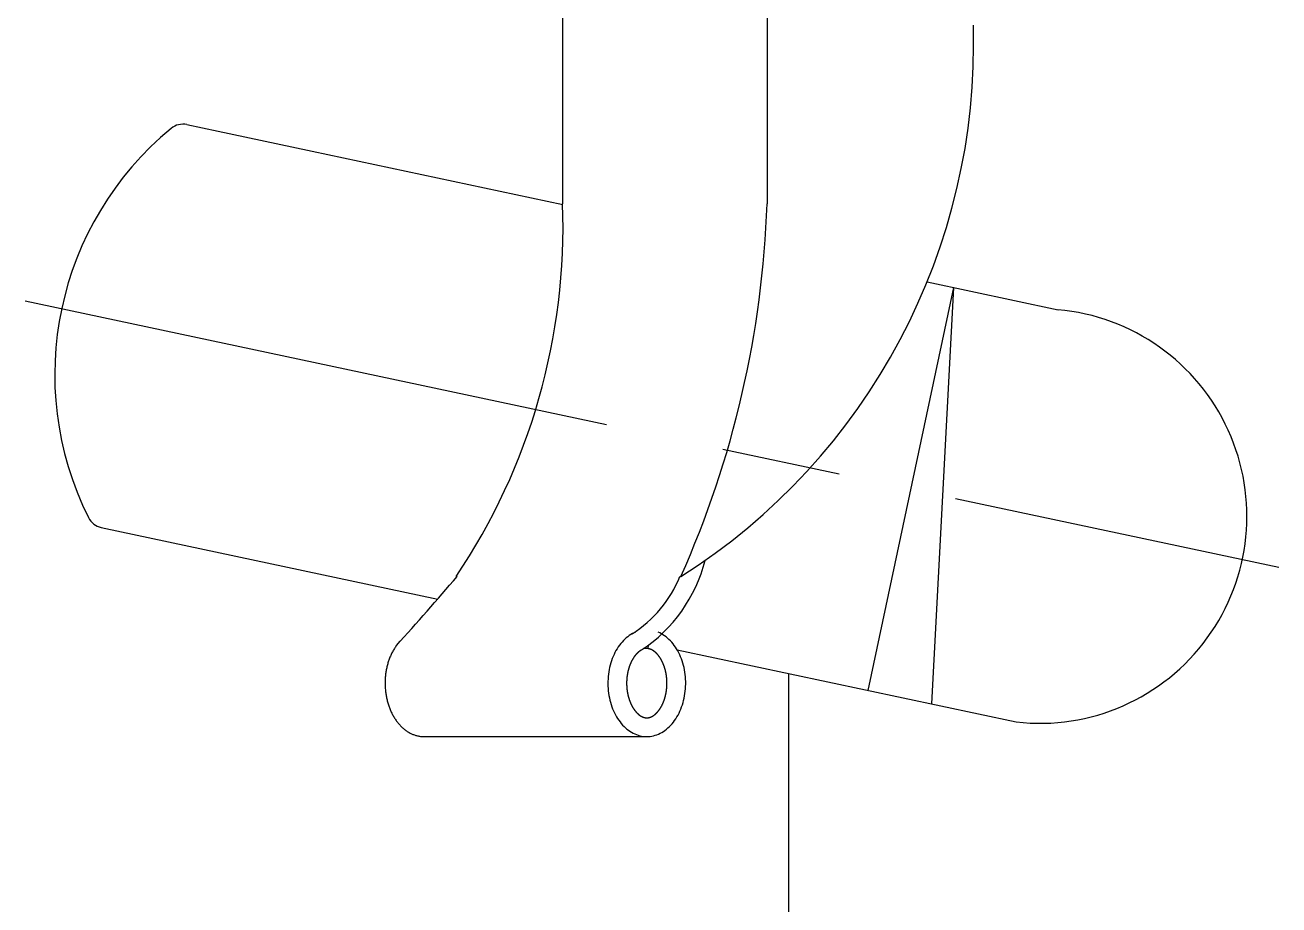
# Model space of a CAD drawing. Extents: x -197 to 653, y -754 to 174.
# Drawn here: x -176.6 to -109.6, y -353.6 to -306.6 of the extents above; entities that cross this region are included whole.
import ezdxf

# ---------------------------------------------------------------- set-up
doc = ezdxf.new("R2010")
doc.units = 0
doc.linetypes.add('CENTER', pattern=[50.8, 31.75, -6.35, 6.35, -6.35])
doc.layers.get('0').update_dxf_attribs({"linetype": 'CONTINUOUS'})
doc.layers.add('CENTER', color=1, linetype='CONTINUOUS')

msp = doc.modelspace()

# ---------------------------------------------------------------- linework, layer by layer
at = {"color": 7, "linetype": 'CONTINUOUS'}
for p, q in [((-147.874, -292.608), (-147.874, -316.151)), ((-136.957, -292.608), (-136.957, -316.151)), ((-167.939, -311.923), (-147.873, -316.188)), ((-127.004, -320.624), (-131.578, -342.143)), ((-128.408, -320.325), (-121.419, -321.811)), ((-127.004, -320.624), (-128.17, -342.868)), ((-172.513, -333.442), (-154.544, -337.262)), ((-153.563, -336.063), (-153.513, -336.063)), ((-141.613, -336.063), (-141.563, -336.063)), ((-143.302, -339.913), (-143.557, -339.913)), ((-143.302, -339.913), (-143.294, -339.725)), ((-141.757, -339.98), (-123.645, -343.829)), ((-135.8, -730.8), (-135.8, -341.246)), ((-155.3, -344.607), (-143.399, -344.607))]:
    msp.add_line(p, q, dxfattribs=at)
for points in [[(-156.504, -339.455, 0), (-156.537, -339.488, 0), (-156.569, -339.522, 0), (-156.601, -339.558, 0), (-156.633, -339.594, 0), (-156.663, -339.631, 0), (-156.694, -339.668, 0), (-156.723, -339.707, 0), (-156.752, -339.746, 0), (-156.781, -339.786, 0), (-156.809, -339.827, 0), (-156.836, -339.869, 0), (-156.863, -339.911, 0), (-156.889, -339.954, 0), (-156.915, -339.998, 0), (-156.94, -340.042, 0), (-156.964, -340.087, 0), (-156.988, -340.133, 0), (-157.011, -340.18, 0), (-157.033, -340.227, 0), (-157.055, -340.274, 0), (-157.075, -340.322, 0), (-157.096, -340.371, 0), (-157.115, -340.42, 0), (-157.134, -340.47, 0), (-157.152, -340.52, 0), (-157.17, -340.571, 0), (-157.186, -340.622, 0), (-157.202, -340.674, 0), (-157.217, -340.726, 0), (-157.232, -340.779, 0), (-157.245, -340.831, 0), (-157.258, -340.885, 0), (-157.27, -340.938, 0), (-157.282, -340.992, 0), (-157.292, -341.046, 0), (-157.302, -341.101, 0), (-157.311, -341.155, 0), (-157.319, -341.21, 0), (-157.327, -341.265, 0), (-157.334, -341.321, 0), (-157.339, -341.376, 0), (-157.345, -341.432, 0), (-157.349, -341.488, 0), (-157.352, -341.543, 0), (-157.355, -341.599, 0), (-157.357, -341.655, 0), (-157.358, -341.711, 0), (-157.358, -341.767, 0), (-157.358, -341.824, 0), (-157.356, -341.88, 0), (-157.354, -341.936, 0), (-157.351, -341.991, 0), (-157.347, -342.047, 0), (-157.343, -342.103, 0), (-157.337, -342.159, 0), (-157.331, -342.214, 0), (-157.324, -342.269, 0), (-157.317, -342.324, 0), (-157.308, -342.379, 0), (-157.299, -342.434, 0), (-157.289, -342.488, 0), (-157.278, -342.542, 0), (-157.266, -342.596, 0), (-157.254, -342.649, 0), (-157.241, -342.702, 0), (-157.227, -342.755, 0), (-157.212, -342.808, 0), (-157.197, -342.859, 0), (-157.18, -342.911, 0), (-157.163, -342.962, 0), (-157.146, -343.013, 0), (-157.127, -343.063, 0), (-157.108, -343.112, 0), (-157.089, -343.161, 0), (-157.068, -343.21, 0), (-157.047, -343.258, 0), (-157.025, -343.305, 0), (-157.003, -343.352, 0), (-156.979, -343.398, 0), (-156.956, -343.444, 0), (-156.931, -343.489, 0), (-156.906, -343.533, 0), (-156.88, -343.576, 0), (-156.854, -343.619, 0), (-156.827, -343.661, 0), (-156.799, -343.703, 0), (-156.771, -343.743, 0), (-156.742, -343.783, 0), (-156.713, -343.822, 0), (-156.683, -343.86, 0), (-156.653, -343.898, 0), (-156.622, -343.934, 0), (-156.59, -343.97, 0), (-156.558, -344.005, 0), (-156.526, -344.039, 0), (-156.493, -344.072, 0), (-156.459, -344.104, 0), (-156.425, -344.136, 0), (-156.391, -344.166, 0), (-156.356, -344.196, 0), (-156.321, -344.224, 0), (-156.286, -344.252, 0), (-156.25, -344.279, 0), (-156.213, -344.304, 0), (-156.177, -344.329, 0), (-156.139, -344.353, 0), (-156.102, -344.375, 0), (-156.064, -344.397, 0), (-156.026, -344.418, 0), (-155.988, -344.437, 0), (-155.95, -344.456, 0), (-155.911, -344.473, 0), (-155.872, -344.49, 0), (-155.832, -344.505, 0), (-155.793, -344.52, 0), (-155.753, -344.533, 0), (-155.713, -344.545, 0), (-155.673, -344.556, 0), (-155.633, -344.566, 0), (-155.593, -344.575, 0), (-155.552, -344.583, 0), (-155.512, -344.59, 0), (-155.471, -344.596, 0), (-155.43, -344.6, 0), (-155.389, -344.604, 0), (-155.349, -344.606, 0), (-155.308, -344.607, 0), (-155.267, -344.607, 0)], [(-143.975, -339.027, 0), (-144.063, -339.066, 0), (-144.149, -339.11, 0), (-144.235, -339.16, 0), (-144.318, -339.214, 0), (-144.4, -339.274, 0), (-144.479, -339.339, 0), (-144.556, -339.408, 0), (-144.632, -339.482, 0), (-144.704, -339.561, 0), (-144.774, -339.644, 0), (-144.841, -339.731, 0), (-144.906, -339.822, 0), (-144.967, -339.917, 0), (-145.025, -340.016, 0), (-145.08, -340.118, 0), (-145.131, -340.223, 0), (-145.179, -340.332, 0), (-145.224, -340.443, 0), (-145.265, -340.557, 0), (-145.302, -340.673, 0), (-145.335, -340.791, 0), (-145.364, -340.912, 0), (-145.39, -341.034, 0), (-145.411, -341.157, 0), (-145.429, -341.282, 0), (-145.442, -341.407, 0), (-145.452, -341.533, 0), (-145.457, -341.66, 0), (-145.458, -341.787, 0), (-145.455, -341.914, 0), (-145.448, -342.04, 0), (-145.437, -342.166, 0), (-145.421, -342.291, 0), (-145.402, -342.415, 0), (-145.379, -342.538, 0), (-145.351, -342.659, 0), (-145.32, -342.778, 0), (-145.285, -342.896, 0), (-145.246, -343.011, 0), (-145.204, -343.124, 0), (-145.158, -343.234, 0), (-145.108, -343.341, 0), (-145.055, -343.445, 0), (-144.999, -343.545, 0), (-144.939, -343.642, 0), (-144.876, -343.735, 0), (-144.811, -343.825, 0), (-144.742, -343.91, 0), (-144.671, -343.991, 0), (-144.597, -344.068, 0), (-144.521, -344.14, 0), (-144.443, -344.207, 0), (-144.362, -344.269, 0), (-144.28, -344.327, 0), (-144.196, -344.379, 0), (-144.11, -344.426, 0), (-144.022, -344.468, 0), (-143.934, -344.505, 0), (-143.844, -344.536, 0), (-143.754, -344.561, 0), (-143.662, -344.581, 0), (-143.57, -344.596, 0), (-143.478, -344.604, 0), (-143.386, -344.608, 0), (-143.293, -344.605, 0), (-143.201, -344.597, 0), (-143.109, -344.583, 0), (-143.018, -344.564, 0), (-142.927, -344.539, 0), (-142.837, -344.508, 0), (-142.749, -344.473, 0), (-142.661, -344.431, 0), (-142.575, -344.385, 0), (-142.491, -344.333, 0), (-142.408, -344.276, 0), (-142.327, -344.214, 0), (-142.249, -344.147, 0), (-142.172, -344.076, 0), (-142.098, -344, 0), (-142.027, -343.919, 0), (-141.958, -343.835, 0), (-141.892, -343.746, 0), (-141.829, -343.653, 0), (-141.769, -343.556, 0), (-141.712, -343.456, 0), (-141.659, -343.353, 0), (-141.609, -343.246, 0), (-141.562, -343.136, 0), (-141.519, -343.024, 0), (-141.48, -342.909, 0), (-141.445, -342.792, 0), (-141.413, -342.673, 0), (-141.385, -342.552, 0), (-141.361, -342.429, 0), (-141.342, -342.305, 0), (-141.326, -342.18, 0), (-141.314, -342.055, 0), (-141.307, -341.928, 0), (-141.303, -341.801, 0), (-141.304, -341.674, 0), (-141.308, -341.548, 0), (-141.317, -341.422, 0), (-141.33, -341.296, 0), (-141.347, -341.171, 0), (-141.368, -341.048, 0), (-141.393, -340.926, 0), (-141.422, -340.805, 0), (-141.455, -340.687, 0), (-141.492, -340.57, 0), (-141.532, -340.456, 0), (-141.576, -340.344, 0), (-141.624, -340.236, 0), (-141.675, -340.13, 0), (-141.729, -340.027, 0), (-141.787, -339.928, 0), (-141.848, -339.833, 0), (-141.912, -339.741, 0), (-141.979, -339.654, 0), (-142.049, -339.57, 0), (-142.121, -339.491, 0), (-142.196, -339.416, 0), (-142.273, -339.346, 0), (-142.352, -339.281, 0), (-142.433, -339.221, 0), (-142.517, -339.166, 0), (-142.602, -339.115, 0), (-142.688, -339.07, 0), (-142.776, -339.031, 0)]]:
    msp.add_polyline3d(points, dxfattribs=at)
at = {"color": 7}
msp.add_polyline3d([(-143.658, -339.981, 0), (-143.663, -339.983, 0), (-143.667, -339.986, 0), (-143.671, -339.988, 0), (-143.676, -339.991, 0), (-143.68, -339.993, 0), (-143.685, -339.996, 0), (-143.689, -339.998, 0), (-143.694, -340.001, 0), (-143.698, -340.004, 0), (-143.703, -340.007, 0), (-143.708, -340.009, 0), (-143.712, -340.012, 0), (-143.717, -340.015, 0), (-143.721, -340.018, 0), (-143.726, -340.021, 0), (-143.731, -340.024, 0), (-143.735, -340.027, 0), (-143.74, -340.03, 0), (-143.744, -340.033, 0), (-143.749, -340.037, 0), (-143.754, -340.04, 0), (-143.758, -340.043, 0), (-143.763, -340.047, 0), (-143.768, -340.05, 0), (-143.773, -340.053, 0), (-143.777, -340.057, 0), (-143.782, -340.061, 0), (-143.787, -340.064, 0), (-143.791, -340.068, 0), (-143.796, -340.072, 0), (-143.801, -340.075, 0), (-143.806, -340.079, 0), (-143.81, -340.083, 0), (-143.815, -340.087, 0), (-143.82, -340.091, 0), (-143.825, -340.095, 0), (-143.83, -340.099, 0), (-143.834, -340.103, 0), (-143.839, -340.107, 0), (-143.844, -340.111, 0), (-143.849, -340.116, 0), (-143.854, -340.12, 0), (-143.858, -340.124, 0), (-143.863, -340.129, 0), (-143.868, -340.133, 0), (-143.873, -340.138, 0), (-143.878, -340.143, 0), (-143.883, -340.147, 0), (-143.888, -340.152, 0), (-143.892, -340.157, 0), (-143.897, -340.162, 0), (-143.902, -340.166, 0), (-143.907, -340.171, 0), (-143.912, -340.176, 0), (-143.917, -340.181, 0), (-143.922, -340.187, 0), (-143.926, -340.192, 0), (-143.931, -340.197, 0), (-143.936, -340.202, 0), (-143.941, -340.208, 0), (-143.946, -340.213, 0), (-143.951, -340.218, 0), (-143.955, -340.224, 0), (-143.96, -340.229, 0), (-143.965, -340.235, 0), (-143.97, -340.241, 0), (-143.975, -340.246, 0), (-143.98, -340.252, 0), (-143.984, -340.258, 0), (-143.989, -340.264, 0), (-143.994, -340.27, 0), (-143.999, -340.276, 0), (-144.004, -340.282, 0), (-144.008, -340.288, 0), (-144.013, -340.294, 0), (-144.018, -340.3, 0), (-144.023, -340.306, 0), (-144.027, -340.313, 0), (-144.032, -340.319, 0), (-144.037, -340.325, 0), (-144.042, -340.332, 0), (-144.046, -340.338, 0), (-144.051, -340.345, 0), (-144.056, -340.352, 0), (-144.06, -340.358, 0), (-144.065, -340.365, 0), (-144.07, -340.372, 0), (-144.074, -340.378, 0), (-144.079, -340.385, 0), (-144.084, -340.392, 0), (-144.088, -340.399, 0), (-144.093, -340.406, 0), (-144.097, -340.413, 0), (-144.102, -340.42, 0), (-144.106, -340.428, 0), (-144.111, -340.435, 0), (-144.115, -340.442, 0), (-144.12, -340.449, 0), (-144.124, -340.457, 0), (-144.129, -340.464, 0), (-144.133, -340.472, 0), (-144.138, -340.479, 0), (-144.142, -340.487, 0), (-144.147, -340.494, 0), (-144.151, -340.502, 0), (-144.155, -340.51, 0), (-144.16, -340.517, 0), (-144.164, -340.525, 0), (-144.168, -340.533, 0), (-144.172, -340.541, 0), (-144.177, -340.549, 0), (-144.181, -340.557, 0), (-144.185, -340.565, 0), (-144.189, -340.573, 0), (-144.193, -340.581, 0), (-144.198, -340.589, 0), (-144.202, -340.597, 0), (-144.206, -340.606, 0), (-144.21, -340.614, 0), (-144.214, -340.622, 0), (-144.218, -340.631, 0), (-144.222, -340.639, 0), (-144.226, -340.648, 0), (-144.23, -340.656, 0), (-144.234, -340.665, 0), (-144.238, -340.673, 0), (-144.241, -340.682, 0), (-144.245, -340.691, 0), (-144.249, -340.699, 0), (-144.253, -340.708, 0), (-144.257, -340.717, 0), (-144.26, -340.726, 0), (-144.264, -340.735, 0), (-144.268, -340.744, 0), (-144.271, -340.753, 0), (-144.275, -340.762, 0), (-144.278, -340.771, 0), (-144.282, -340.78, 0), (-144.286, -340.789, 0), (-144.289, -340.798, 0), (-144.292, -340.808, 0), (-144.296, -340.817, 0), (-144.299, -340.826, 0), (-144.303, -340.835, 0), (-144.306, -340.845, 0), (-144.309, -340.854, 0), (-144.313, -340.864, 0), (-144.316, -340.873, 0), (-144.319, -340.883, 0), (-144.322, -340.892, 0), (-144.325, -340.902, 0), (-144.329, -340.911, 0), (-144.332, -340.921, 0), (-144.335, -340.931, 0), (-144.338, -340.94, 0), (-144.341, -340.95, 0), (-144.344, -340.96, 0), (-144.347, -340.97, 0), (-144.349, -340.98, 0), (-144.352, -340.989, 0), (-144.355, -340.999, 0), (-144.358, -341.009, 0), (-144.361, -341.019, 0), (-144.363, -341.029, 0), (-144.366, -341.039, 0), (-144.369, -341.049, 0), (-144.371, -341.059, 0), (-144.374, -341.069, 0), (-144.376, -341.08, 0), (-144.379, -341.09, 0), (-144.381, -341.1, 0), (-144.384, -341.11, 0), (-144.386, -341.12, 0), (-144.389, -341.131, 0), (-144.391, -341.141, 0), (-144.393, -341.151, 0), (-144.395, -341.161, 0), (-144.398, -341.172, 0), (-144.4, -341.182, 0), (-144.402, -341.193, 0), (-144.404, -341.203, 0), (-144.406, -341.213, 0), (-144.408, -341.224, 0), (-144.41, -341.234, 0), (-144.412, -341.245, 0), (-144.414, -341.255, 0), (-144.416, -341.266, 0), (-144.418, -341.277, 0), (-144.419, -341.287, 0), (-144.421, -341.298, 0), (-144.423, -341.308, 0), (-144.425, -341.319, 0), (-144.426, -341.33, 0), (-144.428, -341.34, 0), (-144.429, -341.351, 0), (-144.431, -341.362, 0), (-144.432, -341.373, 0), (-144.434, -341.383, 0), (-144.435, -341.394, 0), (-144.436, -341.405, 0), (-144.438, -341.416, 0), (-144.439, -341.426, 0), (-144.44, -341.437, 0), (-144.441, -341.448, 0), (-144.443, -341.459, 0), (-144.444, -341.47, 0), (-144.445, -341.481, 0), (-144.446, -341.492, 0), (-144.447, -341.502, 0), (-144.448, -341.513, 0), (-144.449, -341.524, 0), (-144.449, -341.535, 0), (-144.45, -341.546, 0), (-144.451, -341.557, 0), (-144.452, -341.568, 0), (-144.452, -341.579, 0), (-144.453, -341.59, 0), (-144.454, -341.601, 0), (-144.454, -341.612, 0), (-144.455, -341.623, 0), (-144.455, -341.634, 0), (-144.456, -341.645, 0), (-144.456, -341.656, 0), (-144.456, -341.667, 0), (-144.457, -341.678, 0), (-144.457, -341.689, 0), (-144.457, -341.7, 0), (-144.458, -341.711, 0), (-144.458, -341.722, 0), (-144.458, -341.733, 0), (-144.458, -341.744, 0), (-144.458, -341.755, 0), (-144.458, -341.766, 0), (-144.458, -341.777, 0), (-144.458, -341.788, 0), (-144.458, -341.799, 0), (-144.457, -341.81, 0), (-144.457, -341.821, 0), (-144.457, -341.832, 0), (-144.457, -341.843, 0), (-144.456, -341.854, 0), (-144.456, -341.865, 0), (-144.456, -341.876, 0), (-144.455, -341.887, 0), (-144.455, -341.898, 0), (-144.454, -341.909, 0), (-144.454, -341.92, 0), (-144.453, -341.931, 0), (-144.452, -341.942, 0), (-144.452, -341.952, 0), (-144.451, -341.963, 0), (-144.45, -341.974, 0), (-144.449, -341.985, 0), (-144.448, -341.996, 0), (-144.447, -342.007, 0), (-144.446, -342.018, 0), (-144.445, -342.029, 0), (-144.444, -342.04, 0), (-144.443, -342.051, 0), (-144.442, -342.061, 0), (-144.441, -342.072, 0), (-144.44, -342.083, 0), (-144.438, -342.094, 0), (-144.437, -342.105, 0), (-144.436, -342.115, 0), (-144.434, -342.126, 0), (-144.433, -342.137, 0), (-144.432, -342.148, 0), (-144.43, -342.158, 0), (-144.428, -342.169, 0), (-144.427, -342.18, 0), (-144.425, -342.19, 0), (-144.424, -342.201, 0), (-144.422, -342.212, 0), (-144.42, -342.222, 0), (-144.418, -342.233, 0), (-144.417, -342.243, 0), (-144.415, -342.254, 0), (-144.413, -342.265, 0), (-144.411, -342.275, 0), (-144.409, -342.286, 0), (-144.407, -342.296, 0), (-144.405, -342.307, 0), (-144.403, -342.317, 0), (-144.401, -342.327, 0), (-144.399, -342.338, 0), (-144.396, -342.348, 0), (-144.394, -342.358, 0), (-144.392, -342.369, 0), (-144.39, -342.379, 0), (-144.387, -342.389, 0), (-144.385, -342.4, 0), (-144.382, -342.41, 0), (-144.38, -342.42, 0), (-144.377, -342.43, 0), (-144.375, -342.44, 0), (-144.372, -342.45, 0), (-144.37, -342.46, 0), (-144.367, -342.471, 0), (-144.364, -342.481, 0), (-144.362, -342.491, 0), (-144.359, -342.501, 0), (-144.356, -342.511, 0), (-144.354, -342.52, 0), (-144.351, -342.53, 0), (-144.348, -342.54, 0), (-144.345, -342.55, 0), (-144.342, -342.56, 0), (-144.339, -342.57, 0), (-144.336, -342.579, 0), (-144.333, -342.589, 0), (-144.33, -342.599, 0), (-144.327, -342.608, 0), (-144.324, -342.618, 0), (-144.321, -342.627, 0), (-144.317, -342.637, 0), (-144.314, -342.646, 0), (-144.311, -342.656, 0), (-144.308, -342.665, 0), (-144.304, -342.675, 0), (-144.301, -342.684, 0), (-144.298, -342.693, 0), (-144.294, -342.703, 0), (-144.291, -342.712, 0), (-144.287, -342.721, 0), (-144.284, -342.73, 0), (-144.28, -342.739, 0), (-144.277, -342.749, 0), (-144.273, -342.758, 0), (-144.269, -342.767, 0), (-144.266, -342.776, 0), (-144.262, -342.785, 0), (-144.258, -342.793, 0), (-144.255, -342.802, 0), (-144.251, -342.811, 0), (-144.247, -342.82, 0), (-144.243, -342.829, 0), (-144.24, -342.837, 0), (-144.236, -342.846, 0), (-144.232, -342.855, 0), (-144.228, -342.863, 0), (-144.224, -342.872, 0), (-144.22, -342.88, 0), (-144.216, -342.888, 0), (-144.212, -342.897, 0), (-144.208, -342.905, 0), (-144.204, -342.913, 0), (-144.2, -342.922, 0), (-144.196, -342.93, 0), (-144.191, -342.938, 0), (-144.187, -342.946, 0), (-144.183, -342.954, 0), (-144.179, -342.962, 0), (-144.175, -342.97, 0), (-144.17, -342.978, 0), (-144.166, -342.986, 0), (-144.162, -342.994, 0), (-144.157, -343.001, 0), (-144.153, -343.009, 0), (-144.149, -343.017, 0), (-144.144, -343.024, 0), (-144.14, -343.032, 0), (-144.136, -343.039, 0), (-144.131, -343.047, 0), (-144.127, -343.054, 0), (-144.122, -343.062, 0), (-144.118, -343.069, 0), (-144.113, -343.076, 0), (-144.109, -343.084, 0), (-144.104, -343.091, 0), (-144.1, -343.098, 0), (-144.095, -343.105, 0), (-144.091, -343.112, 0), (-144.086, -343.119, 0), (-144.081, -343.126, 0), (-144.077, -343.133, 0), (-144.072, -343.139, 0), (-144.067, -343.146, 0), (-144.063, -343.153, 0), (-144.058, -343.16, 0), (-144.053, -343.166, 0), (-144.049, -343.173, 0), (-144.044, -343.179, 0), (-144.039, -343.186, 0), (-144.035, -343.192, 0), (-144.03, -343.199, 0), (-144.025, -343.205, 0), (-144.02, -343.211, 0), (-144.016, -343.217, 0), (-144.011, -343.224, 0), (-144.006, -343.23, 0), (-144.001, -343.236, 0), (-143.996, -343.242, 0), (-143.992, -343.248, 0), (-143.987, -343.254, 0), (-143.982, -343.259, 0), (-143.977, -343.265, 0), (-143.972, -343.271, 0), (-143.968, -343.277, 0), (-143.963, -343.282, 0), (-143.958, -343.288, 0), (-143.953, -343.293, 0), (-143.948, -343.299, 0), (-143.943, -343.304, 0), (-143.939, -343.31, 0), (-143.934, -343.315, 0), (-143.929, -343.32, 0), (-143.924, -343.325, 0), (-143.919, -343.331, 0), (-143.914, -343.336, 0), (-143.909, -343.341, 0), (-143.905, -343.346, 0), (-143.9, -343.351, 0), (-143.895, -343.356, 0), (-143.89, -343.36, 0), (-143.885, -343.365, 0), (-143.88, -343.37, 0), (-143.875, -343.375, 0), (-143.871, -343.379, 0), (-143.866, -343.384, 0), (-143.861, -343.388, 0), (-143.856, -343.393, 0), (-143.851, -343.397, 0), (-143.846, -343.401, 0), (-143.842, -343.406, 0), (-143.837, -343.41, 0), (-143.832, -343.414, 0), (-143.827, -343.418, 0), (-143.822, -343.422, 0), (-143.818, -343.426, 0), (-143.813, -343.43, 0), (-143.808, -343.434, 0), (-143.803, -343.438, 0), (-143.798, -343.442, 0), (-143.794, -343.446, 0), (-143.789, -343.449, 0), (-143.784, -343.453, 0), (-143.78, -343.456, 0), (-143.775, -343.46, 0), (-143.77, -343.464, 0), (-143.765, -343.467, 0), (-143.761, -343.47, 0), (-143.756, -343.474, 0), (-143.751, -343.477, 0), (-143.747, -343.48, 0), (-143.742, -343.483, 0), (-143.738, -343.487, 0), (-143.733, -343.49, 0), (-143.728, -343.493, 0), (-143.724, -343.496, 0), (-143.719, -343.499, 0), (-143.715, -343.501, 0), (-143.71, -343.504, 0), (-143.705, -343.507, 0), (-143.701, -343.51, 0), (-143.696, -343.513, 0), (-143.692, -343.515, 0), (-143.687, -343.518, 0), (-143.683, -343.52, 0), (-143.678, -343.523, 0), (-143.674, -343.526, 0), (-143.67, -343.528, 0), (-143.665, -343.53, 0), (-143.661, -343.533, 0), (-143.656, -343.535, 0), (-143.652, -343.537, 0), (-143.648, -343.54, 0), (-143.643, -343.542, 0), (-143.639, -343.544, 0), (-143.634, -343.546, 0), (-143.63, -343.548, 0), (-143.626, -343.55, 0), (-143.621, -343.552, 0), (-143.617, -343.554, 0), (-143.613, -343.556, 0), (-143.609, -343.558, 0), (-143.604, -343.56, 0), (-143.6, -343.561, 0), (-143.596, -343.563, 0), (-143.592, -343.565, 0), (-143.588, -343.566, 0), (-143.583, -343.568, 0), (-143.579, -343.57, 0), (-143.575, -343.571, 0), (-143.571, -343.573, 0), (-143.567, -343.574, 0), (-143.563, -343.576, 0), (-143.559, -343.577, 0), (-143.555, -343.578, 0), (-143.551, -343.58, 0), (-143.547, -343.581, 0), (-143.543, -343.582, 0), (-143.539, -343.584, 0), (-143.535, -343.585, 0), (-143.531, -343.586, 0), (-143.527, -343.587, 0), (-143.523, -343.588, 0), (-143.519, -343.589, 0), (-143.515, -343.59, 0), (-143.511, -343.591, 0), (-143.507, -343.592, 0), (-143.503, -343.593, 0), (-143.499, -343.594, 0), (-143.495, -343.595, 0), (-143.492, -343.596, 0), (-143.488, -343.597, 0), (-143.484, -343.597, 0), (-143.48, -343.598, 0), (-143.476, -343.599, 0), (-143.473, -343.599, 0), (-143.469, -343.6, 0), (-143.465, -343.601, 0), (-143.461, -343.601, 0), (-143.458, -343.602, 0), (-143.454, -343.602, 0), (-143.45, -343.603, 0), (-143.446, -343.603, 0), (-143.443, -343.604, 0), (-143.439, -343.604, 0), (-143.435, -343.605, 0), (-143.431, -343.605, 0), (-143.428, -343.606, 0), (-143.424, -343.606, 0), (-143.42, -343.606, 0), (-143.417, -343.606, 0), (-143.413, -343.607, 0), (-143.409, -343.607, 0), (-143.406, -343.607, 0), (-143.402, -343.607, 0), (-143.398, -343.607, 0), (-143.395, -343.607, 0), (-143.391, -343.608, 0), (-143.387, -343.608, 0), (-143.384, -343.608, 0), (-143.38, -343.608, 0), (-143.376, -343.608, 0), (-143.373, -343.608, 0), (-143.369, -343.608, 0), (-143.365, -343.607, 0), (-143.362, -343.607, 0), (-143.358, -343.607, 0), (-143.354, -343.607, 0), (-143.351, -343.607, 0), (-143.347, -343.607, 0), (-143.343, -343.606, 0), (-143.339, -343.606, 0), (-143.336, -343.606, 0), (-143.332, -343.605, 0), (-143.328, -343.605, 0), (-143.325, -343.605, 0), (-143.321, -343.604, 0), (-143.317, -343.604, 0), (-143.313, -343.603, 0), (-143.31, -343.603, 0), (-143.306, -343.602, 0), (-143.302, -343.602, 0), (-143.298, -343.601, 0), (-143.295, -343.601, 0), (-143.291, -343.6, 0), (-143.287, -343.599, 0), (-143.283, -343.599, 0), (-143.279, -343.598, 0), (-143.276, -343.597, 0), (-143.272, -343.596, 0), (-143.268, -343.596, 0), (-143.264, -343.595, 0), (-143.26, -343.594, 0), (-143.256, -343.593, 0), (-143.253, -343.592, 0), (-143.249, -343.591, 0), (-143.245, -343.59, 0), (-143.241, -343.589, 0), (-143.237, -343.588, 0), (-143.233, -343.587, 0), (-143.229, -343.586, 0), (-143.225, -343.585, 0), (-143.221, -343.583, 0), (-143.217, -343.582, 0), (-143.213, -343.581, 0), (-143.209, -343.58, 0), (-143.205, -343.578, 0), (-143.201, -343.577, 0), (-143.197, -343.575, 0), (-143.193, -343.574, 0), (-143.189, -343.572, 0), (-143.185, -343.571, 0), (-143.181, -343.569, 0), (-143.177, -343.568, 0), (-143.172, -343.566, 0), (-143.168, -343.564, 0), (-143.164, -343.563, 0), (-143.16, -343.561, 0), (-143.156, -343.559, 0), (-143.151, -343.557, 0), (-143.147, -343.556, 0), (-143.143, -343.554, 0), (-143.139, -343.552, 0), (-143.134, -343.55, 0), (-143.13, -343.548, 0), (-143.126, -343.546, 0), (-143.121, -343.543, 0), (-143.117, -343.541, 0), (-143.113, -343.539, 0), (-143.108, -343.537, 0), (-143.104, -343.535, 0), (-143.099, -343.532, 0), (-143.095, -343.53, 0), (-143.091, -343.527, 0), (-143.086, -343.525, 0), (-143.082, -343.523, 0), (-143.077, -343.52, 0), (-143.073, -343.517, 0), (-143.068, -343.515, 0), (-143.064, -343.512, 0), (-143.059, -343.509, 0), (-143.054, -343.507, 0), (-143.05, -343.504, 0), (-143.045, -343.501, 0), (-143.041, -343.498, 0), (-143.036, -343.495, 0), (-143.032, -343.492, 0), (-143.027, -343.489, 0), (-143.022, -343.486, 0), (-143.018, -343.483, 0), (-143.013, -343.479, 0), (-143.008, -343.476, 0), (-143.004, -343.473, 0), (-142.999, -343.469, 0), (-142.994, -343.466, 0), (-142.99, -343.463, 0), (-142.985, -343.459, 0), (-142.98, -343.456, 0), (-142.975, -343.452, 0), (-142.971, -343.448, 0), (-142.966, -343.445, 0), (-142.961, -343.441, 0), (-142.956, -343.437, 0), (-142.952, -343.433, 0), (-142.947, -343.429, 0), (-142.942, -343.425, 0), (-142.937, -343.421, 0), (-142.932, -343.417, 0), (-142.928, -343.413, 0), (-142.923, -343.409, 0), (-142.918, -343.405, 0), (-142.913, -343.4, 0), (-142.908, -343.396, 0), (-142.904, -343.392, 0), (-142.899, -343.387, 0), (-142.894, -343.383, 0), (-142.889, -343.378, 0), (-142.884, -343.374, 0), (-142.879, -343.369, 0), (-142.874, -343.364, 0), (-142.87, -343.359, 0), (-142.865, -343.355, 0), (-142.86, -343.35, 0), (-142.855, -343.345, 0), (-142.85, -343.34, 0), (-142.845, -343.335, 0), (-142.84, -343.33, 0), (-142.836, -343.325, 0), (-142.831, -343.319, 0), (-142.826, -343.314, 0), (-142.821, -343.309, 0), (-142.816, -343.303, 0), (-142.811, -343.298, 0), (-142.806, -343.293, 0), (-142.802, -343.287, 0), (-142.797, -343.281, 0), (-142.792, -343.276, 0), (-142.787, -343.27, 0), (-142.782, -343.264, 0), (-142.778, -343.259, 0), (-142.773, -343.253, 0), (-142.768, -343.247, 0), (-142.763, -343.241, 0), (-142.758, -343.235, 0), (-142.754, -343.229, 0), (-142.749, -343.223, 0), (-142.744, -343.216, 0), (-142.739, -343.21, 0), (-142.734, -343.204, 0), (-142.73, -343.198, 0), (-142.725, -343.191, 0), (-142.72, -343.185, 0), (-142.716, -343.178, 0), (-142.711, -343.172, 0), (-142.706, -343.165, 0), (-142.701, -343.159, 0), (-142.697, -343.152, 0), (-142.692, -343.145, 0), (-142.688, -343.138, 0), (-142.683, -343.132, 0), (-142.678, -343.125, 0), (-142.674, -343.118, 0), (-142.669, -343.111, 0), (-142.665, -343.104, 0), (-142.66, -343.097, 0), (-142.655, -343.089, 0), (-142.651, -343.082, 0), (-142.646, -343.075, 0), (-142.642, -343.068, 0), (-142.637, -343.06, 0), (-142.633, -343.053, 0), (-142.629, -343.046, 0), (-142.624, -343.038, 0), (-142.62, -343.031, 0), (-142.615, -343.023, 0), (-142.611, -343.015, 0), (-142.607, -343.008, 0), (-142.602, -343, 0), (-142.598, -342.992, 0), (-142.594, -342.984, 0), (-142.589, -342.976, 0), (-142.585, -342.968, 0), (-142.581, -342.96, 0), (-142.577, -342.952, 0), (-142.573, -342.944, 0), (-142.568, -342.936, 0), (-142.564, -342.928, 0), (-142.56, -342.92, 0), (-142.556, -342.911, 0), (-142.552, -342.903, 0), (-142.548, -342.895, 0), (-142.544, -342.886, 0), (-142.54, -342.878, 0), (-142.536, -342.869, 0), (-142.532, -342.861, 0), (-142.528, -342.852, 0), (-142.524, -342.844, 0), (-142.521, -342.835, 0), (-142.517, -342.826, 0), (-142.513, -342.818, 0), (-142.509, -342.809, 0), (-142.505, -342.8, 0), (-142.502, -342.791, 0), (-142.498, -342.782, 0), (-142.494, -342.773, 0), (-142.491, -342.764, 0), (-142.487, -342.755, 0), (-142.484, -342.746, 0), (-142.48, -342.737, 0), (-142.476, -342.728, 0), (-142.473, -342.719, 0), (-142.469, -342.71, 0), (-142.466, -342.7, 0), (-142.463, -342.691, 0), (-142.459, -342.682, 0), (-142.456, -342.672, 0), (-142.453, -342.663, 0), (-142.449, -342.654, 0), (-142.446, -342.644, 0), (-142.443, -342.635, 0), (-142.44, -342.625, 0), (-142.436, -342.615, 0), (-142.433, -342.606, 0), (-142.43, -342.596, 0), (-142.427, -342.587, 0), (-142.424, -342.577, 0), (-142.421, -342.567, 0), (-142.418, -342.557, 0), (-142.415, -342.548, 0), (-142.412, -342.538, 0), (-142.409, -342.528, 0), (-142.407, -342.518, 0), (-142.404, -342.508, 0), (-142.401, -342.498, 0), (-142.398, -342.488, 0), (-142.396, -342.478, 0), (-142.393, -342.468, 0), (-142.39, -342.458, 0), (-142.388, -342.448, 0), (-142.385, -342.438, 0), (-142.383, -342.428, 0), (-142.38, -342.418, 0), (-142.378, -342.407, 0), (-142.375, -342.397, 0), (-142.373, -342.387, 0), (-142.371, -342.377, 0), (-142.368, -342.366, 0), (-142.366, -342.356, 0), (-142.364, -342.346, 0), (-142.362, -342.335, 0), (-142.359, -342.325, 0), (-142.357, -342.315, 0), (-142.355, -342.304, 0), (-142.353, -342.294, 0), (-142.351, -342.283, 0), (-142.349, -342.273, 0), (-142.347, -342.262, 0), (-142.345, -342.252, 0), (-142.344, -342.241, 0), (-142.342, -342.23, 0), (-142.34, -342.22, 0), (-142.338, -342.209, 0), (-142.337, -342.199, 0), (-142.335, -342.188, 0), (-142.333, -342.177, 0), (-142.332, -342.167, 0), (-142.33, -342.156, 0), (-142.329, -342.145, 0), (-142.327, -342.134, 0), (-142.326, -342.124, 0), (-142.325, -342.113, 0), (-142.323, -342.102, 0), (-142.322, -342.091, 0), (-142.321, -342.08, 0), (-142.32, -342.07, 0), (-142.319, -342.059, 0), (-142.317, -342.048, 0), (-142.316, -342.037, 0), (-142.315, -342.026, 0), (-142.314, -342.015, 0), (-142.313, -342.004, 0), (-142.313, -341.994, 0), (-142.312, -341.983, 0), (-142.311, -341.972, 0), (-142.31, -341.961, 0), (-142.309, -341.95, 0), (-142.309, -341.939, 0), (-142.308, -341.928, 0), (-142.307, -341.917, 0), (-142.307, -341.906, 0), (-142.306, -341.895, 0), (-142.306, -341.884, 0), (-142.305, -341.873, 0), (-142.305, -341.862, 0), (-142.305, -341.851, 0), (-142.304, -341.84, 0), (-142.304, -341.829, 0), (-142.304, -341.818, 0), (-142.304, -341.807, 0), (-142.303, -341.796, 0), (-142.303, -341.785, 0), (-142.303, -341.774, 0), (-142.303, -341.763, 0), (-142.303, -341.752, 0), (-142.303, -341.741, 0), (-142.303, -341.73, 0), (-142.303, -341.719, 0), (-142.304, -341.708, 0), (-142.304, -341.697, 0), (-142.304, -341.686, 0), (-142.304, -341.675, 0), (-142.305, -341.664, 0), (-142.305, -341.653, 0), (-142.305, -341.642, 0), (-142.306, -341.631, 0), (-142.306, -341.62, 0), (-142.307, -341.609, 0), (-142.307, -341.598, 0), (-142.308, -341.587, 0), (-142.309, -341.576, 0), (-142.309, -341.565, 0), (-142.31, -341.554, 0), (-142.311, -341.543, 0), (-142.312, -341.533, 0), (-142.313, -341.522, 0), (-142.314, -341.511, 0), (-142.314, -341.5, 0), (-142.315, -341.489, 0), (-142.316, -341.478, 0), (-142.318, -341.467, 0), (-142.319, -341.456, 0), (-142.32, -341.446, 0), (-142.321, -341.435, 0), (-142.322, -341.424, 0), (-142.323, -341.413, 0), (-142.325, -341.402, 0), (-142.326, -341.392, 0), (-142.327, -341.381, 0), (-142.329, -341.37, 0), (-142.33, -341.359, 0), (-142.332, -341.349, 0), (-142.333, -341.338, 0), (-142.335, -341.327, 0), (-142.337, -341.317, 0), (-142.338, -341.306, 0), (-142.34, -341.295, 0), (-142.342, -341.285, 0), (-142.344, -341.274, 0), (-142.345, -341.264, 0), (-142.347, -341.253, 0), (-142.349, -341.242, 0), (-142.351, -341.232, 0), (-142.353, -341.221, 0), (-142.355, -341.211, 0), (-142.357, -341.201, 0), (-142.359, -341.19, 0), (-142.361, -341.18, 0), (-142.364, -341.169, 0), (-142.366, -341.159, 0), (-142.368, -341.149, 0), (-142.37, -341.138, 0), (-142.373, -341.128, 0), (-142.375, -341.118, 0), (-142.378, -341.108, 0), (-142.38, -341.097, 0), (-142.382, -341.087, 0), (-142.385, -341.077, 0), (-142.388, -341.067, 0), (-142.39, -341.057, 0), (-142.393, -341.047, 0), (-142.395, -341.037, 0), (-142.398, -341.027, 0), (-142.401, -341.017, 0), (-142.404, -341.007, 0), (-142.406, -340.997, 0), (-142.409, -340.987, 0), (-142.412, -340.977, 0), (-142.415, -340.968, 0), (-142.418, -340.958, 0), (-142.421, -340.948, 0), (-142.424, -340.938, 0), (-142.427, -340.929, 0), (-142.43, -340.919, 0), (-142.433, -340.909, 0), (-142.436, -340.9, 0), (-142.44, -340.89, 0), (-142.443, -340.881, 0), (-142.446, -340.871, 0), (-142.449, -340.862, 0), (-142.453, -340.852, 0), (-142.456, -340.843, 0), (-142.459, -340.833, 0), (-142.463, -340.824, 0), (-142.466, -340.815, 0), (-142.469, -340.806, 0), (-142.473, -340.796, 0), (-142.476, -340.787, 0), (-142.48, -340.778, 0), (-142.484, -340.769, 0), (-142.487, -340.76, 0), (-142.491, -340.751, 0), (-142.494, -340.742, 0), (-142.498, -340.733, 0), (-142.502, -340.724, 0), (-142.505, -340.715, 0), (-142.509, -340.706, 0), (-142.513, -340.698, 0), (-142.517, -340.689, 0), (-142.521, -340.68, 0), (-142.524, -340.672, 0), (-142.528, -340.663, 0), (-142.532, -340.654, 0), (-142.536, -340.646, 0), (-142.54, -340.637, 0), (-142.544, -340.629, 0), (-142.548, -340.62, 0), (-142.552, -340.612, 0), (-142.556, -340.604, 0), (-142.56, -340.596, 0), (-142.564, -340.587, 0), (-142.569, -340.579, 0), (-142.573, -340.571, 0), (-142.577, -340.563, 0), (-142.581, -340.555, 0), (-142.585, -340.547, 0), (-142.589, -340.539, 0), (-142.594, -340.531, 0), (-142.598, -340.523, 0), (-142.602, -340.515, 0), (-142.607, -340.508, 0), (-142.611, -340.5, 0), (-142.615, -340.492, 0), (-142.62, -340.485, 0), (-142.624, -340.477, 0), (-142.628, -340.47, 0), (-142.633, -340.462, 0), (-142.637, -340.455, 0), (-142.642, -340.447, 0), (-142.646, -340.44, 0), (-142.651, -340.433, 0), (-142.655, -340.426, 0), (-142.66, -340.418, 0), (-142.664, -340.411, 0), (-142.669, -340.404, 0), (-142.674, -340.397, 0), (-142.678, -340.39, 0), (-142.683, -340.384, 0), (-142.687, -340.377, 0), (-142.692, -340.37, 0), (-142.697, -340.363, 0), (-142.701, -340.357, 0), (-142.706, -340.35, 0), (-142.711, -340.343, 0), (-142.715, -340.337, 0), (-142.72, -340.33, 0), (-142.725, -340.324, 0), (-142.73, -340.318, 0), (-142.734, -340.311, 0), (-142.739, -340.305, 0), (-142.744, -340.299, 0), (-142.749, -340.293, 0), (-142.753, -340.287, 0), (-142.758, -340.281, 0), (-142.763, -340.275, 0), (-142.768, -340.269, 0), (-142.772, -340.263, 0), (-142.777, -340.257, 0), (-142.782, -340.251, 0), (-142.787, -340.246, 0), (-142.792, -340.24, 0), (-142.797, -340.234, 0), (-142.801, -340.229, 0), (-142.806, -340.223, 0), (-142.811, -340.218, 0), (-142.816, -340.212, 0), (-142.821, -340.207, 0), (-142.826, -340.202, 0), (-142.83, -340.197, 0), (-142.835, -340.191, 0), (-142.84, -340.186, 0), (-142.845, -340.181, 0), (-142.85, -340.176, 0), (-142.855, -340.171, 0), (-142.86, -340.166, 0), (-142.864, -340.161, 0), (-142.869, -340.157, 0), (-142.874, -340.152, 0), (-142.879, -340.147, 0), (-142.884, -340.142, 0), (-142.889, -340.138, 0), (-142.894, -340.133, 0), (-142.898, -340.129, 0), (-142.903, -340.124, 0), (-142.908, -340.12, 0), (-142.913, -340.115, 0), (-142.918, -340.111, 0), (-142.923, -340.107, 0), (-142.927, -340.103, 0), (-142.932, -340.099, 0), (-142.937, -340.094, 0), (-142.942, -340.09, 0), (-142.947, -340.086, 0), (-142.951, -340.082, 0), (-142.956, -340.079, 0), (-142.961, -340.075, 0), (-142.966, -340.071, 0), (-142.971, -340.067, 0), (-142.975, -340.063, 0), (-142.98, -340.06, 0), (-142.985, -340.056, 0), (-142.99, -340.053, 0), (-142.994, -340.049, 0), (-142.999, -340.046, 0), (-143.004, -340.042, 0), (-143.008, -340.039, 0), (-143.013, -340.036, 0), (-143.018, -340.033, 0), (-143.022, -340.029, 0), (-143.027, -340.026, 0), (-143.032, -340.023, 0), (-143.036, -340.02, 0), (-143.041, -340.017, 0), (-143.045, -340.014, 0), (-143.05, -340.011, 0), (-143.055, -340.008, 0), (-143.059, -340.006, 0), (-143.064, -340.003, 0), (-143.068, -340, 0), (-143.073, -339.998, 0), (-143.077, -339.995, 0), (-143.082, -339.992, 0), (-143.086, -339.99, 0), (-143.091, -339.988, 0), (-143.095, -339.985, 0), (-143.099, -339.983, 0), (-143.104, -339.98, 0), (-143.108, -339.978, 0), (-143.112, -339.976, 0), (-143.117, -339.974, 0), (-143.121, -339.972, 0), (-143.125, -339.969, 0), (-143.13, -339.967, 0), (-143.134, -339.965, 0), (-143.138, -339.963, 0), (-143.143, -339.961, 0), (-143.147, -339.959, 0), (-143.151, -339.958, 0), (-143.155, -339.956, 0), (-143.159, -339.954, 0), (-143.164, -339.952, 0), (-143.168, -339.951, 0), (-143.172, -339.949, 0), (-143.176, -339.947, 0), (-143.18, -339.946, 0), (-143.184, -339.944, 0), (-143.188, -339.943, 0), (-143.193, -339.941, 0), (-143.197, -339.94, 0), (-143.201, -339.938, 0), (-143.205, -339.937, 0), (-143.209, -339.936, 0), (-143.213, -339.934, 0), (-143.217, -339.933, 0), (-143.221, -339.932, 0), (-143.225, -339.931, 0), (-143.229, -339.929, 0), (-143.233, -339.928, 0), (-143.237, -339.927, 0), (-143.241, -339.926, 0), (-143.245, -339.925, 0), (-143.248, -339.924, 0), (-143.252, -339.923, 0), (-143.256, -339.922, 0), (-143.26, -339.921, 0), (-143.264, -339.92, 0), (-143.268, -339.92, 0), (-143.272, -339.919, 0), (-143.276, -339.918, 0), (-143.279, -339.917, 0), (-143.283, -339.916, 0), (-143.287, -339.916, 0), (-143.291, -339.915, 0), (-143.295, -339.914, 0), (-143.298, -339.914, 0), (-143.302, -339.913, 0)], dxfattribs=at)
at = {"color": 7, "linetype": 'CONTINUOUS'}
for centre, radius, start, end in [((-159.584, -307.634), 33.66, 302.37022, 1.74716), ((-168.147, -312.901), 1, 78, 129.41991), ((-157.964, -325.289), 17.036, 129.41991, 206.58009), ((-181.389, -317.345), 33.535, 326.07242, 2.04178), ((-190.2, -314.324), 53.274, 335.91734, 358.03541), ((-122.398, -332.834), 11.066, 263.52848, 84.92706), ((-172.305, -332.464), 1, 206.58009, 258), ((-148.155, -333.197), 8.139, 303.54245, 345.76793), ((-269.403, -237.371), 152.219, 317.73788, 319.58248), ((-147.589, -333.665), 6.439, 302.09116, 338.13368)]:
    msp.add_arc(centre, radius, start, end, dxfattribs=at)
at = {"layer": 'CENTER', "color": 1, "linetype": 'CENTER'}
msp.add_line((-176.584, -321.331), (-109.62, -335.565), dxfattribs=at)

doc.saveas('drawing.dxf')
